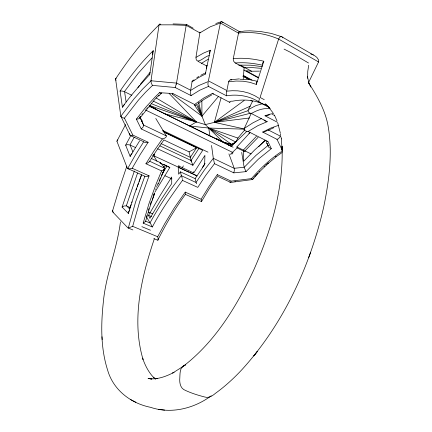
<?xml version="1.0" encoding="UTF-8"?>
<svg xmlns="http://www.w3.org/2000/svg" width="432" height="432" viewBox="0 0 432 432"><rect width="100%" height="100%" fill="white"/><g stroke="black" fill="none" stroke-linecap="round" stroke-linejoin="round"><path stroke-width="0.65" d="M225.92 143.84L225.936 142.598M206.48 68.353L206.572 65.896L207.198 65.518M144.634 176.116L127.418 168.41L116.905 141.221L117.806 139.855M201.62 201.685L201.139 199.249M243.227 79.034L244.129 67.808L234.716 62.618L233.491 60.912L233.215 58.833L238.783 31.898L244.674 31.018L249.89 30.818L260.183 31.466L271.237 33.415L281.75 36.747L314.642 55.685L316.829 57.343L318.713 60.134L318.568 61.954L308.653 82.393M120.431 221.918C117.056 249.318 105.613 275.168 103.259 302.827C100.883 325.139 100.699 348.305 107.557 369.9C113.184 389.918 130.68 403.348 150.638 407.338C171.158 414.337 194.308 408.413 211.221 395.793M252.634 179.339L253.606 177.822M149.872 107.228L149.99 105.98M185.56 194.459L185.263 192.127L201.128 199.217L209.11 186.305L217.28 174.647L231.131 181.138L251.446 178.61C260.318 168.394 270.248 158.992 281.567 151.524M160.785 24.262L159.619 24.014L159.046 24.845L150.989 80.849L151.27 83.23L152.496 85.396L175.154 87.512L191.068 95.607L199.714 90.234L208.462 86.422L226.503 95.801C237.681 93.998 249.653 95.818 259.189 102.125L269.087 107.336M149.715 74.839L153.252 50.674C140.724 62.824 129.935 76.653 120.085 91.028L122.434 107.249C130.124 95.796 140.859 84.283 149.548 74.66M150.995 80.822L142.463 89.251L133.925 98.96L120.852 116.219L121.289 116.991L122.623 117.779L124.432 118.147L138.38 100.175L145.449 92.351L152.518 85.417M194.168 79.958L192.883 80.33L192.105 81.4L190.647 90.207L176.531 82.982L186.349 24.392M308.707 65.237L307.757 71.383L307.638 78.16L307.519 76.696L308.713 82.242L310.673 87.01M239.36 78.867L230.537 79.801L229.37 80.379L228.636 81.691L226.865 90.536L208.397 80.876L220.401 22.961L221.249 21.611L223.031 22.599M268.245 145.379L268.304 146.421L268.925 147.447L271.312 148.684L267.926 141.491L248.103 131.49C246.224 131.517 243.481 130.475 244.285 128.401L251.37 113.125M192.002 81.826L198.574 77.587L205.34 74.083L210.346 50.22L203.434 53.131L196.074 57.326M130.356 136.458L125.642 145.147L130.145 156.427L130.831 154.726L131.971 153.635M196.042 104.771L195.296 105.608L194.6 104.495L172.886 93.544L159.532 92.68L155.326 96.763L145.816 107.174L136.377 119.135L141.242 128.941L162.351 138.958C163.901 138.699 166.838 137.441 166.32 135.902L155.779 118.449M144.758 176.423L135.513 202.214L128.288 228.064L132.678 226.336L139.741 201.533L149.089 175.851L132.192 168.264L129.271 168.928L127.591 168.691L135.416 154.91L143.662 141.842L145.19 142.555L148.144 142.258L140.135 154.64L132.192 168.264M280.687 134.109L280.195 136.053L268.364 129.994M182.671 180.144C171.887 194.929 160.925 210.519 152.345 226.989L143.165 223.133L149.094 203.272L156.06 184.145L161.595 170.91L163.949 169.641L164.83 168.361L149.467 161.141L148.721 162.443L145.957 163.755L161.595 170.91M176.315 83.84L176.504 83.106L151.006 80.762M176.294 83.905L176.202 84.245M221.076 97.767L214.391 122.353L205.303 124.6L196.382 121.921L164.911 113.87L149.008 105.899M176.191 84.283L176.099 84.602M134.379 171.018L122.078 207.063L128.38 213.467L134.282 194.74L141.469 175.333M145.681 220.973L149.861 207.047L154.64 193.288M146.27 217.291L146.783 215.525M175.997 84.964L175.16 87.496M148.392 210.244L148.943 208.489M226.703 91.163L226.238 93.733L226.503 95.801M231.125 181.165L230.386 182.466M126.328 205.864L137.56 173.059M228.609 81.826L236.196 81.043L243.275 81.232L249.869 82.334L256.327 84.413L263.817 61.236C253.838 58.833 243.491 57.596 233.248 58.639M154.354 238.756C141.453 277.031 131.269 319.556 143.03 359.424L142.598 358.117C145.12 365.596 148.867 372.838 154.537 378.427L153.295 377.168L155.498 379.145M122.434 107.249L123.352 105.516L124.643 104.458M131.776 202.527L132.014 201.809M150.277 204.417L151.254 201.523M152.194 200.092L154.591 193.401M271.312 148.684L258.46 159.073L246.019 171.628L233.825 172.865L234.349 170.37L234.252 168.361L213.311 158.328L211.545 145.476M136.069 189.891L136.652 188.212M248.189 109.922C247.493 111.758 249.61 113.416 251.37 113.519L267.176 121.684L257.893 125.669L248.103 131.49M151.13 379.004L148.603 378.329L151.961 379.053L148.046 378.513L153.403 378.853L157.178 378.578L155.207 378.794C161.854 377.935 168.188 375.451 174.058 372.292L172.649 373.043L185.549 364.867C179.712 366.53 180.068 372.875 179.825 377.665C179.345 382.606 180.187 388.654 185.625 390.496C191.56 393.239 197.845 395.199 204.158 396.862C208.548 398.644 212.463 395.874 215.714 393.12C225.293 386.208 233.993 378.151 242.044 369.527C283.203 324.162 309.971 266.819 323.606 207.414C329.054 181.186 332.662 153.927 328.304 127.267C325.706 110.889 317.315 96.444 308.524 82.712L309.609 84.715M126.83 166.217L119.216 188.784L112.347 211.594L127.904 227.885L132.899 229.954M137.246 186.532L137.641 185.409M129.816 208.181L131.069 204.671M137.84 184.853L138.44 183.173M139.045 181.499L139.649 179.825M153.068 196.355L154.111 193.504M139.855 179.269L141.502 174.82M308.615 257.78L310.651 252.229M172.876 93.56L172.649 94.063M155.633 189.464L155.855 188.892M156.524 187.169L156.746 186.597M156.973 186.025L157.653 184.313M157.88 183.746L158.036 183.352M158.15 184.172L164.786 168.631M159.16 180.598L159.322 180.209M149.472 161.627L155.655 151.837L163.625 140.373M159.646 179.426L159.808 179.037M160.132 178.259L160.294 177.871M156.946 161.244L153.889 156.044L154.429 154.775L153.959 154.17M161.228 175.678L161.487 175.079M162.524 172.692L162.783 172.098M163.577 170.321L164.106 169.144M164.376 168.556L164.641 167.972L160.591 162.74L151.205 158.425M153.236 50.711L152.674 52.564L152.739 54.373M160.364 163.231L160.591 162.74M116.905 141.221L125.615 124.481M145.584 221.362L143.165 223.133M252.628 101.126L248.341 109.566L255.868 105.635L262.786 103.648M157.961 240.165L158.177 238.966L157.685 236.752L164.786 223.56L174.436 207.646L185.258 192.089M164.911 113.87L209.855 135.891L225.925 143.316L231.466 144.347L235.791 142.042L237.902 138.062L244.928 129.686M134.131 137.365L129.94 144.985L127.651 144.628L125.642 145.147M148.576 215.271L160.726 194.551L171.682 177.039L171.742 183.568L160.472 200.594L149.926 218.392L148.549 215.32L151.529 216.589M201.409 201.722L209.266 188.708L217.674 176.267M130.145 156.427L139.612 140.87M161.287 175.662L167.044 165.915L163.55 164.306M154.802 192.326L169.825 167.503L168.156 166.547M145.919 163.771L153.77 151.222L162.351 138.958M182.38 167.589L183.4 165.866M178.799 165.289L179.015 166.158L193.736 172.967L204.919 155.38L204.649 164.506L195.14 178.627L196.069 182.347L204.476 169.906L213.311 158.333L214.477 163.685L233.825 172.865M267.311 130.237L265.502 131.625L262.672 132.041L271.042 127.948L278.613 125.329M210.346 50.22L209.66 51.975L209.736 53.66M141.723 121.532L142.295 120.609M182.763 180.544L197.77 187.38L205.729 175.37L214.477 163.685M164.074 132.23L196.587 147.803L190.328 157.383L191.182 161.19M198.925 148.419L191.03 160.472L191.117 160.92M157.615 148.781L192.893 165.267L202.689 150.363L162.967 131.328M202.468 167.314L205.07 163.393M195.14 178.627L180.419 171.855L178.632 174.182L178.227 167.287L179.015 166.158M230.078 102.184C228.199 103.216 229.959 100.678 232.454 101.212C243.346 98.993 255.069 99.824 265.037 104.992M137.873 87.561L139.352 85.531M140.508 116.278C135.005 125.777 156.946 94.97 159.057 95.569L158.647 95.969L161.649 93.091M140.249 84.326L150.109 72.29M141.869 114.496L142.549 113.611M231.849 154.202L233.069 152.62L145.195 109.847M146.659 108.459L147.35 107.627M218.57 96.368L201.944 116.132L205.303 124.6L223.052 142.09L231.466 144.347L234.63 143.359M258.163 137.252L244.982 150.908L244.971 151.794L237.119 147.938L236.903 146.939L249.68 132.975M161.6 93.15L160.666 93.436L159.532 92.68M139.579 118.211L138.332 118.946L136.377 119.135M252.569 179.512L260.469 170.845L268.709 162.945M254.599 176.688L255.263 175.937M255.593 175.565L256.597 174.458M256.932 174.091L257.607 173.362M112.811 210.508L112.347 211.594L113.578 212.112M258.957 171.92L259.632 171.207M258.741 146.691L259.405 145.994M260.069 145.298L264.778 140.589M122.078 207.063L124.022 205.978L126.317 205.897M263.817 61.236L262.807 62.694L262.586 64.157M152.01 57.899L138.062 73.499L124.389 91.649L121.997 91.006L120.085 91.028M256.829 81.713L256.311 82.793L256.327 84.413M269.363 114.701L267.457 115.738L265.032 115.814L277.641 122.38M256.408 136.366L243.329 150.098L243.74 161.212L254.686 149.931L265.01 140.724M264.087 166.72L264.778 166.05M230.926 146.615L246.899 131.296M248.918 133.385L250.015 132.343M230.353 154.364L237.119 147.938M265.82 165.062L266.517 164.408M267.214 163.76L267.91 163.123M268.423 163.204L276.836 156.26L282.118 152.496M129.379 210.643L128.612 211.793L128.38 213.424M116.122 78.17L115.582 78.943L120.852 116.219M194.6 104.495L203.785 98.005L212.458 93.404L229.036 101.974M275.341 156.805L276.059 156.244M148.144 142.258L132.824 135.081L131.306 135.902L130.297 135.794L120.847 116.197M181.715 367.432C214.623 342.824 236.601 306.585 253.784 269.914C270.956 231.12 283.592 189.016 282.064 146.205L282.269 151.06L281.275 138.861M198.25 103.54L203.953 99.457L211.81 94.873M244.231 100.424L214.391 122.353L244.021 128.903M268.267 145.282L256.025 155.336L244.145 167.346L246.019 171.628M213.678 93.976L213.041 94.057L212.458 93.404M141.242 128.941L143.019 127.105L143.645 125.307L140.125 117.007M244.285 128.401L252.877 122.85L261.425 118.546M205.486 72.824L205.34 74.083M200.264 32.47L199.973 32.135L195.939 57.413C196.139 66.258 204.887 55.89 209.212 55.582M196.852 77.663L198.806 76.453M201.344 63.428L208.143 59.233M251.37 113.519C256.975 110.263 263.444 107.811 270.027 108.718M200.745 75.314L204.601 73.278M163.755 139.871L189.081 151.88L196.587 147.803M163.291 166.973L166.293 165.494M267.797 130.453L273.877 127.683M250.409 106.11L214.391 122.353L249.539 117.979M264.989 115.803L269.055 114.367L273.667 113.459M149.089 175.851L146.372 176.607L144.796 176.386M205.551 72.792L205.837 72.733M248.179 110.635L214.391 122.353L250.63 113.2M215.827 23.512L220.892 21.827M182.709 366.736L183.346 366.541M267.894 141.502L266.501 141.485L265.653 140.616M262.672 132.041L276.971 139.32C279.995 139.282 280.055 133.067 281.524 138.91M234.792 181.316L235.499 181.213M230.202 182.509L252.461 179.55M157.793 240.241C165.645 224.446 174.852 208.856 185.323 194.524M227.232 143.159L225.925 143.316L222.912 141.842M230.607 79.79L231.768 79.925M228.593 145.373L233.096 144.833M226.741 91.157L232.286 90.72L237.703 90.844L242.978 91.557L248.843 93.128L254.696 95.656L259.589 98.626L258.79 100.899L259.189 102.125M235.273 62.996C244.328 62.213 253.454 63.202 262.3 65.183M244.129 67.808L252.693 67.624L260.933 68.326M238.631 65.097L250.711 65.21L262.181 66.636M258.493 77.522L245.905 70.708L251.608 71.231L259.529 71.145M240.03 79.24L248.999 79.537L257.229 81.265M281.281 36.601L279.817 37.049L278.624 39.053L260.08 97.465L264.26 99.679M173.059 23.927L186.451 24.37L193.234 28.253M244.01 129.157L208.78 128.05L189.621 126.02L196.382 121.921L169.171 93.469M158.533 409.277L164.614 410.071M267.176 121.684L265.291 121.046L263.968 119.891M284.072 49.097L290.007 52.094L308.507 62.996M237.902 138.062L208.78 128.05L209.855 135.891M310.748 53.93L313.384 54.983M239.404 31.59L240.111 31.99L221.659 21.6M149.974 105.619L196.382 121.921L156.211 98.005M318.125 61.781L318.568 61.954L278.624 39.053C266.042 33.588 251.996 31.444 238.361 33.064L220.401 22.961L210.362 26.741L199.897 32.87L186.268 25.375L172.681 24.835L159.046 24.845C142.441 41.035 128.358 59.638 115.582 78.943L115.997 80.379M150.444 230.234L141.853 226.649M151.151 103.561L196.382 121.921L153.344 101.153M153.819 238.594L157.453 240.1M132.678 226.336L157.685 236.752M145.595 221.135L150.39 223.182L152.345 226.989M130.394 207.592L126.727 206.032L129.773 209.05M252.353 179.523L251.462 178.632M148.268 212.02L152.566 213.856M185.204 194.276L201.285 201.479M164.959 175.732L171.952 178.902M159.84 162.918L169.825 167.503M153.646 154.413L154.429 154.775M153.598 155.709L185.306 170.359M186.527 170.926L188.968 172.049M190.188 172.616L192.629 173.74M193.844 174.307L196.285 175.43M135.594 147.593L130.108 145.055L132.916 151.934M152.669 155.482L153.889 156.044M178.227 167.287L197.062 175.986M143.624 141.701L130.091 135.373L129.616 133.418M218.246 176.596L229.835 182.012M161.044 143.581L190.328 157.383L189.081 151.88M159.894 145.849L191.03 160.472L192.893 165.267M166.315 135.891L143.581 125.042L139.784 117.061M162.697 130.442L207.976 152.156M131.836 95.31L124.573 91.741L126.128 101.99M236.903 146.939L251.127 153.932M150.05 106.115L154.867 108.475M216.292 138.591L221.108 140.951M149.947 106.153L155.974 109.112M215.633 138.359L221.054 141.016M222.863 141.901L231.277 146.216M149.353 106.169L233.102 147.215M130.567 399.557L135.886 402.278M235.791 142.042L208.78 128.05L231.466 144.347M272.365 114.34L274.514 115.468M250.862 100.548L252.655 101.493M266.171 105.608L266.809 105.943M267.44 106.277L268.072 106.612M198.05 61.366L206.572 65.896M243.702 75.6L251.986 80.06M244.62 76.691L249.323 79.223M243.329 76.172L249.809 79.655M242.768 76.145L249.307 79.655M243.832 70.027L257.996 77.701M240.635 65.27L251.608 71.231M172.206 94.16L201.944 116.132L201.868 100.742M265.68 104.474L269.973 108.497L265.102 103.847L267.203 105.916M282.188 37.017L282.895 37.897M230.04 182.417L229.856 182.099M269.212 108.011L272.975 112.768M194.449 105.035L201.944 116.132L198.666 102.487M208.451 86.4L207.895 84.251L208.219 81.578L198.45 85.671L190.609 90.439L190.507 93.107L191.068 95.607M146.74 217.372L150.034 222.847C159.143 206.28 169.468 190.339 181.348 175.624L180.419 171.855M274.385 114.982L276.998 120.857M276.971 139.32L282.242 150.142M124.432 118.147L132.824 135.081M196.43 104.56L201.944 116.132L197.678 104.112M266.549 142.522L267.505 144.607M266.771 142.981L267.98 145.654M267.246 144.029L267.716 145.082M228.917 153.895L234.23 168.302L244.129 167.249L241.709 152.426M196.63 183.757L196.144 182.536L181.402 175.759L182.012 177.547M277.814 123.201L280.384 133.299M182.169 178.103L182.272 178.481M217.28 174.647L217.42 175.203M193.417 171.682L193.736 172.967M182.498 179.399L182.569 179.68M101.99 336.733L102.157 339.606M282.204 149.418L282.269 151.06M256.667 352.285L253.768 355.952L257.348 351.432L256.667 352.285"/></g></svg>
